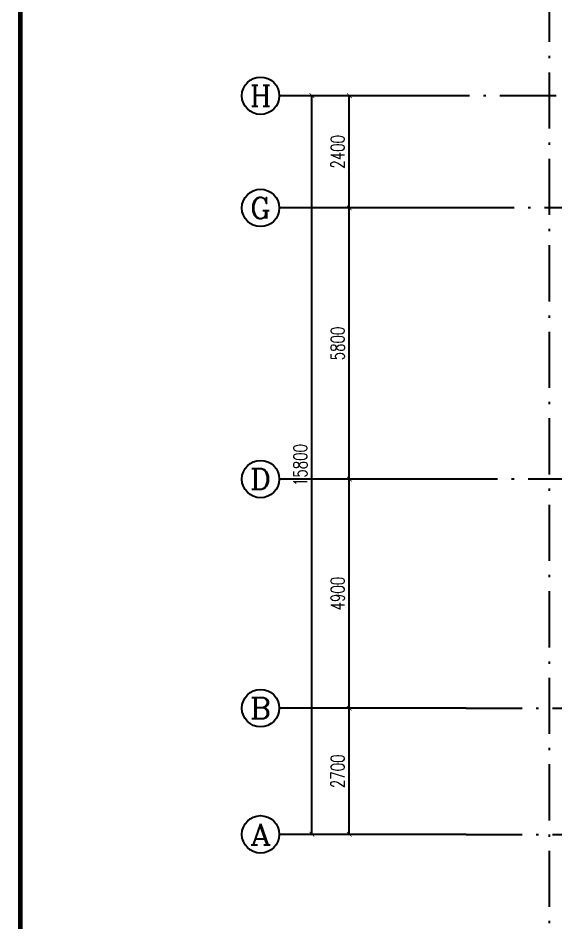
# Model space of a CAD drawing. Extents: x 169490 to 7584583, y -2399407 to 1374371.
# Drawn here: x 596228 to 607743, y 734888 to 754243 of the extents above; entities that cross this region are included whole.
import ezdxf
from ezdxf.enums import TextEntityAlignment as Align

# ---------------------------------------------------------------- set-up
doc = ezdxf.new("R2010")
doc.units = 0
doc.header["$LTSCALE"] = 100
doc.linetypes.add('D3轴线点划线', pattern=[18.5, 12, -3, 0.5, -3])
doc.layers.get('0').update_dxf_attribs({"linetype": 'CONTINUOUS'})
doc.layers.get('DEFPOINTS').update_dxf_attribs({"linetype": 'CONTINUOUS'})
for name, color, linetype in [('AXIS', 3, 'CONTINUOUS'), ('AXIS_TEXT', 4, 'CONTINUOUS'), ('C-AXIS(轴号)', 3, 'CONTINUOUS'), ('C-AXIS-T(字)', 7, 'CONTINUOUS'), ('C-DOTE', 8, 'D3轴线点划线'), ('图框', 140, 'CONTINUOUS')]:
    doc.layers.add(name, color=color, linetype=linetype)
doc.styles.add('_TCH_AXIS', font='COMPLEX', dxfattribs={"bigfont": 'GBCBIG'})
doc.styles.add('_TCH_DIM_T3', font='SIMPLEX.shx', dxfattribs={"width": 0.705882, "bigfont": 'GBCBIG.shx'})
doc.styles.add('COMPLEX', font='COMPLEX')
doc.dimstyles.new('_TCH_ARCH&&100', dxfattribs={"dimtxt": 297.5, "dimasz": 100, "dimexe": 250, "dimexo": 300, "dimgap": 100, "dimtad": 1, "dimdec": 0, "dimzin": 0, "dimdsep": 46, "dimtxsty": '_TCH_DIM_T3', "dimblk": 'ARCHTICK', "dimcen": 0.09, "dimclrt": 7, "dimazin": 2, "dimtfac": 1, "dimtdec": 0, "dimtix": 1, "dimtmove": 2, "dimatfit": 3, "dimfxl": 1, "dimtolj": 1, "dimtzin": 0, "dimarcsym": 0})

# ---------------------------------------------------------------- blocks, each defined once
blk = doc.blocks.new('_ARCHTICK')
at = {"const_width": 0.15}
blk.add_lwpolyline([(-0.5, -0.5), (0.5, 0.5)], dxfattribs=at)
blk = doc.blocks.new('*D2223')
at = {"layer": 'AXIS', "color": 0, "lineweight": -2, "transparency": 16777216}
for p, q in [((605519, 752582), (602269, 752582)), ((602519, 736782), (602519, 752582)), ((605519, 736782), (602269, 736782))]:
    blk.add_line(p, q, dxfattribs=at)
at = {"layer": 'DEFPOINTS', "color": 0, "transparency": 16777216}
for p in [(602519, 752582), (605819, 752582), (605819, 736782)]:
    blk.add_point(p, dxfattribs=at)
at = {"layer": 'AXIS', "color": 0, "lineweight": -2, "transparency": 16777216, "xscale": 100, "yscale": 100, "zscale": 100}
for p, rotation in [((602519, 752582), 90), ((602519, 736782), 270)]:
    blk.add_blockref('_ARCHTICK', p, dxfattribs=dict(at, rotation=rotation))
at = {"layer": 'AXIS', "color": 7, "transparency": 16777216, "insert": (602271, 744682), "char_height": 297.5, "attachment_point": 5, "rotation": 90, "style": '_TCH_DIM_T3'}
blk.add_mtext('\\A1;15800', dxfattribs=at)
blk = doc.blocks.new('*D2224')
at = {"layer": 'AXIS', "color": 0, "lineweight": -2, "transparency": 16777216}
for p, q in [((605519, 752582), (603069, 752582)), ((603319, 750182), (603319, 752582)), ((605519, 750182), (603069, 750182))]:
    blk.add_line(p, q, dxfattribs=at)
at = {"layer": 'DEFPOINTS', "color": 0, "transparency": 16777216}
for p in [(603319, 752582), (605819, 752582), (605819, 750182)]:
    blk.add_point(p, dxfattribs=at)
at = {"layer": 'AXIS', "color": 0, "lineweight": -2, "transparency": 16777216, "xscale": 100, "yscale": 100, "zscale": 100}
for p, rotation in [((603319, 752582), 90), ((603319, 750182), 270)]:
    blk.add_blockref('_ARCHTICK', p, dxfattribs=dict(at, rotation=rotation))
at = {"layer": 'AXIS', "color": 7, "transparency": 16777216, "insert": (603071, 751382), "char_height": 297.5, "attachment_point": 5, "rotation": 90, "style": '_TCH_DIM_T3'}
blk.add_mtext('\\A1;2400', dxfattribs=at)
blk = doc.blocks.new('*D2225')
at = {"layer": 'AXIS', "color": 0, "lineweight": -2, "transparency": 16777216}
for p, q in [((605519, 750182), (603069, 750182)), ((603319, 744382), (603319, 750182)), ((605519, 744382), (603069, 744382))]:
    blk.add_line(p, q, dxfattribs=at)
at = {"layer": 'DEFPOINTS', "color": 0, "transparency": 16777216}
for p in [(603319, 750182), (605819, 750182), (605819, 744382)]:
    blk.add_point(p, dxfattribs=at)
at = {"layer": 'AXIS', "color": 0, "lineweight": -2, "transparency": 16777216, "xscale": 100, "yscale": 100, "zscale": 100}
for p, rotation in [((603319, 750182), 90), ((603319, 744382), 270)]:
    blk.add_blockref('_ARCHTICK', p, dxfattribs=dict(at, rotation=rotation))
at = {"layer": 'AXIS', "color": 7, "transparency": 16777216, "insert": (603071, 747282), "char_height": 297.5, "attachment_point": 5, "rotation": 90, "style": '_TCH_DIM_T3'}
blk.add_mtext('\\A1;5800', dxfattribs=at)
blk = doc.blocks.new('*D2226')
at = {"layer": 'AXIS', "color": 0, "lineweight": -2, "transparency": 16777216}
for p, q in [((605519, 744382), (603069, 744382)), ((603319, 739482), (603319, 744382)), ((605519, 739482), (603069, 739482))]:
    blk.add_line(p, q, dxfattribs=at)
at = {"layer": 'DEFPOINTS', "color": 0, "transparency": 16777216}
for p in [(603319, 744382), (605819, 744382), (605819, 739482)]:
    blk.add_point(p, dxfattribs=at)
at = {"layer": 'AXIS', "color": 0, "lineweight": -2, "transparency": 16777216, "xscale": 100, "yscale": 100, "zscale": 100}
for p, rotation in [((603319, 744382), 90), ((603319, 739482), 270)]:
    blk.add_blockref('_ARCHTICK', p, dxfattribs=dict(at, rotation=rotation))
at = {"layer": 'AXIS', "color": 7, "transparency": 16777216, "insert": (603071, 741932), "char_height": 297.5, "attachment_point": 5, "rotation": 90, "style": '_TCH_DIM_T3'}
blk.add_mtext('\\A1;4900', dxfattribs=at)
blk = doc.blocks.new('*D2227')
at = {"layer": 'AXIS', "color": 0, "lineweight": -2, "transparency": 16777216}
for p, q in [((605519, 739482), (603069, 739482)), ((603319, 736782), (603319, 739482)), ((605519, 736782), (603069, 736782))]:
    blk.add_line(p, q, dxfattribs=at)
at = {"layer": 'DEFPOINTS', "color": 0, "transparency": 16777216}
for p in [(603319, 739482), (605819, 739482), (605819, 736782)]:
    blk.add_point(p, dxfattribs=at)
at = {"layer": 'AXIS', "color": 0, "lineweight": -2, "transparency": 16777216, "xscale": 100, "yscale": 100, "zscale": 100}
for p, rotation in [((603319, 739482), 90), ((603319, 736782), 270)]:
    blk.add_blockref('_ARCHTICK', p, dxfattribs=dict(at, rotation=rotation))
at = {"layer": 'AXIS', "color": 7, "transparency": 16777216, "insert": (603071, 738132), "char_height": 297.5, "attachment_point": 5, "rotation": 90, "style": '_TCH_DIM_T3'}
blk.add_mtext('\\A1;2700', dxfattribs=at)
blk = doc.blocks.new('_AXISO')
blk.add_circle((0, 0), 0.5)
at = {"layer": 'AXIS_TEXT', "style": 'COMPLEX', "width": 1.041667}
blk.add_attdef('A', text='', height=0.56, dxfattribs=at).set_placement((-0.25, -0.28), (0.25, -0.28), align=Align.FIT)

msp = doc.modelspace()

# ---------------------------------------------------------------- linework, layer by layer
at = {"ltscale": 10}
msp.add_lwpolyline([(690882.7, 769944.8), (596277.8, 769944.8), (596277.8, 712544.8), (690882.7, 712544.8)], close=True, dxfattribs=at)
at = {"layer": 'C-AXIS(轴号)'}
for p, q in [((605819.4, 752582.3), (601819.4, 752582.3)), ((605819.4, 750182.3), (601819.4, 750182.3)), ((605819.4, 744382.3), (601819.4, 744382.3)), ((605819.4, 739482.3), (601819.4, 739482.3)), ((605819.4, 736782.3), (601819.4, 736782.3))]:
    msp.add_line(p, q, dxfattribs=at)
at = {"layer": 'C-DOTE'}
for p, q in [((607595.7, 756782.3), (607595.7, 732082.3)), ((683595.7, 752582.3), (605819.4, 752582.3)), ((641995.7, 750182.3), (605819.4, 750182.3)), ((624995.7, 744382.3), (605819.4, 744382.3)), ((605819.4, 739482.3), (641995.7, 739482.3)), ((605819.4, 736782.3), (683595.7, 736782.3))]:
    msp.add_line(p, q, dxfattribs=at)
at = {"layer": '图框', "const_width": 100}
msp.add_lwpolyline([(596277.8, 712544.8), (697877.8, 712544.8), (697877.8, 769944.8), (596277.8, 769944.8)], close=True, dxfattribs=at)

# ---------------------------------------------------------------- block references
at = {"layer": 'C-AXIS(轴号)'}
ref = msp.add_blockref('_AXISO', (601419.4, 752582.3), dxfattribs=dict(at, xscale=800, yscale=800, zscale=800))
ref.add_attrib('A', 'H', dxfattribs={"layer": 'C-AXIS-T(字)', "height": 452.5, "style": '_TCH_AXIS', "width": 1.05}).set_placement((601193.1, 752356), (601645.7, 752356), align=Align.FIT)
ref = msp.add_blockref('_AXISO', (601419.4, 750182.3), dxfattribs=dict(at, xscale=800, yscale=800, zscale=800))
ref.add_attrib('A', 'G', dxfattribs={"layer": 'C-AXIS-T(字)', "height": 452.5, "style": '_TCH_AXIS', "width": 1.166667}).set_placement((601193.1, 749956), (601645.7, 749956), align=Align.FIT)
ref = msp.add_blockref('_AXISO', (601419.4, 744382.3), dxfattribs=dict(at, xscale=800, yscale=800, zscale=800))
ref.add_attrib('A', 'D', dxfattribs={"layer": 'C-AXIS-T(字)', "height": 452.5, "style": '_TCH_AXIS', "width": 1.235294}).set_placement((601193.1, 744156), (601645.7, 744156), align=Align.FIT)
ref = msp.add_blockref('_AXISO', (601419.4, 739482.3), dxfattribs=dict(at, xscale=800, yscale=800, zscale=800))
ref.add_attrib('A', 'B', dxfattribs={"layer": 'C-AXIS-T(字)', "height": 452.5, "style": '_TCH_AXIS', "width": 1.235294}).set_placement((601193.1, 739256), (601645.7, 739256), align=Align.FIT)
ref = msp.add_blockref('_AXISO', (601419.4, 736782.3), dxfattribs=dict(at, xscale=800, yscale=800, zscale=800))
ref.add_attrib('A', 'A', dxfattribs={"layer": 'C-AXIS-T(字)', "height": 452.5, "style": '_TCH_AXIS', "width": 1.166667}).set_placement((601193.1, 736556), (601645.7, 736556), align=Align.FIT)

# ---------------------------------------------------------------- dimensions: what is measured, and where the dimension line sits
at = {"layer": 'AXIS'}
for p1, p2, distance, picture, middle in [((605819.4, 736782.3), (605819.4, 752582.3), 3300, '*D2223', (602270.6, 744682.3)), ((605819.4, 750182.3), (605819.4, 752582.3), 2500, '*D2224', (603070.6, 751382.3)), ((605819.4, 744382.3), (605819.4, 750182.3), 2500, '*D2225', (603070.6, 747282.3)), ((605819.4, 739482.3), (605819.4, 744382.3), 2500, '*D2226', (603070.6, 741932.3)), ((605819.4, 736782.3), (605819.4, 739482.3), 2500, '*D2227', (603070.6, 738132.3))]:
    dim = msp.add_aligned_dim(p1=p1, p2=p2, distance=distance, dimstyle='_TCH_ARCH&&100', dxfattribs=at)
    dim.commit()
    dim.dimension.update_dxf_attribs({"geometry": picture, "text_midpoint": middle})

doc.saveas('drawing.dxf')
